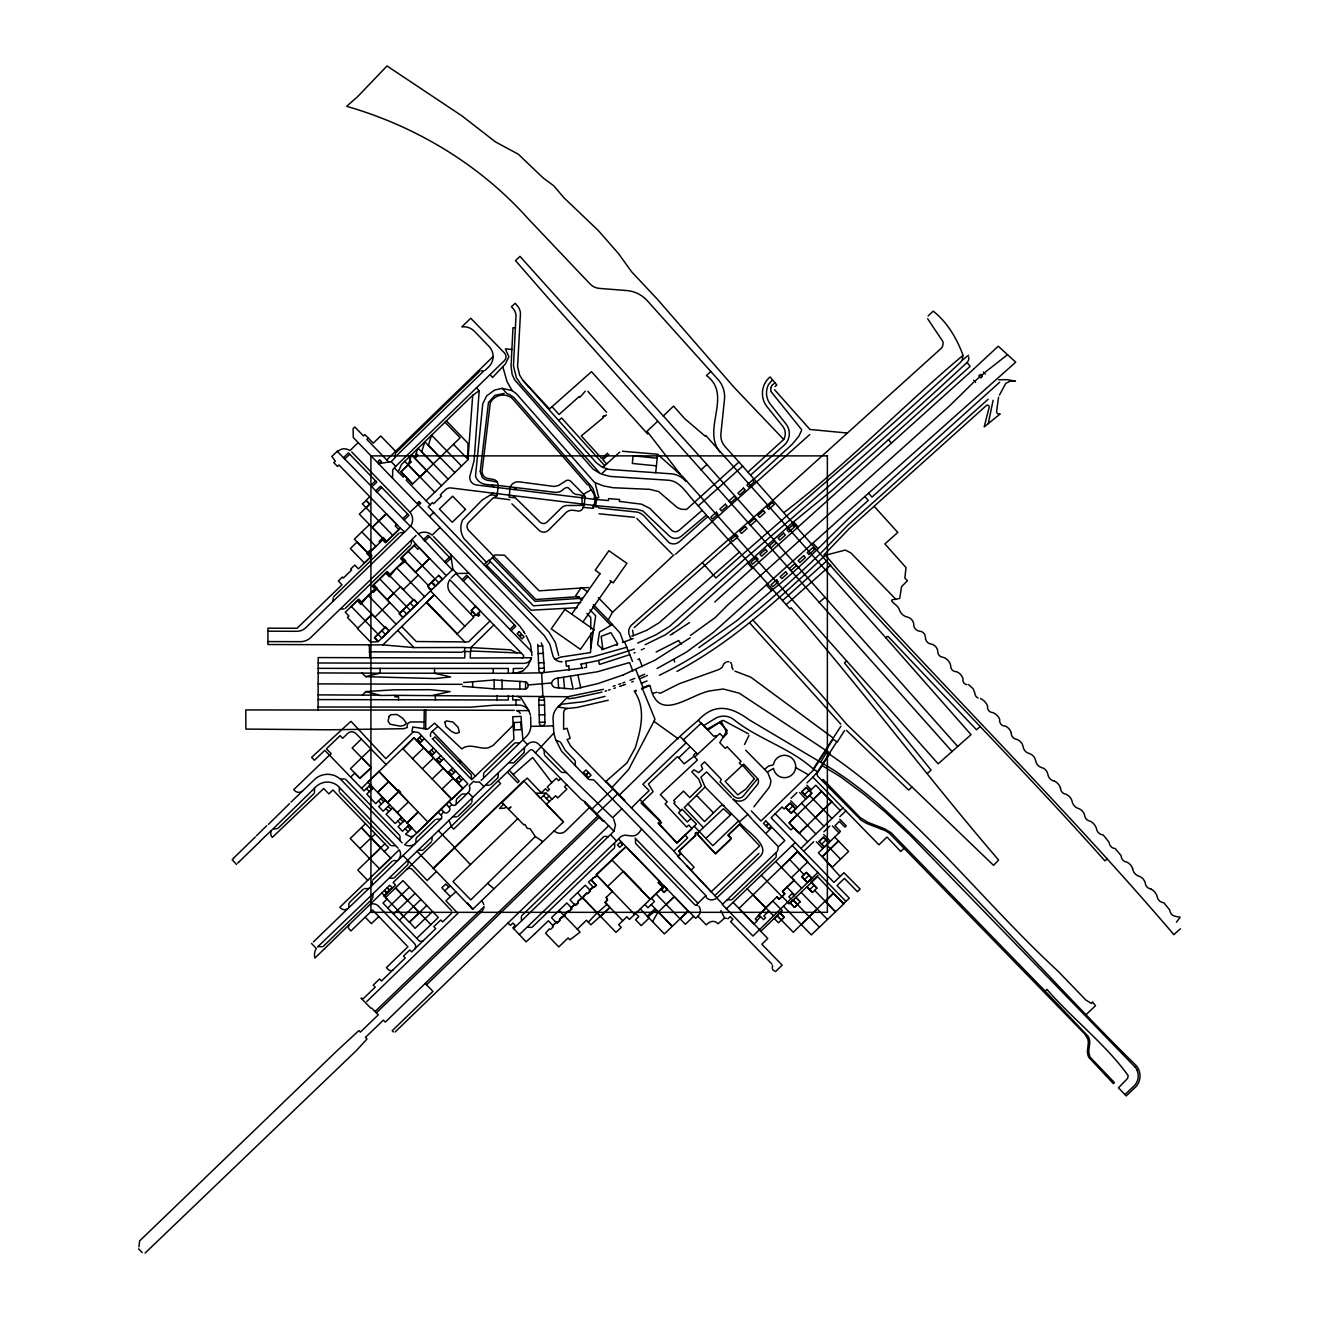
<?xml version="1.0" encoding="UTF-8"?>
<svg xmlns="http://www.w3.org/2000/svg" width="1319" height="1319" viewBox="0 0 1319 1319"><rect width="100%" height="100%" fill="white"/><g stroke="black" fill="none" stroke-linecap="round" stroke-linejoin="round"><path stroke-width="1.5" d="M407.62 478.912L406.268 480.215L426.053 500.775L467.932 459.77L467.932 443.233L446.383 420.843L401.504 464.453L398.289 471.922L403.185 477.016L404.537 475.73M470.768 651.553L464.634 651.504L464.667 647.481L413.968 647.596L382.955 644.876L267.905 644.529L267.955 628.174L297.072 628.256L342 584.779L338.34 581.003L342.429 577.03L343.385 578.019L351.579 570.055L350.623 569.083L354.119 565.686L354.745 565.076L358.405 568.852L370.408 557.212L366.748 553.436L370.87 549.446L371.826 550.419L382.658 539.916L385.362 542.736L400.349 528.161L404.735 532.019L410.753 525.885A11.591 11.591 0 0 0 410.044 512.234L351.678 451.939M318.093 710.001L318.192 657.571L464.717 657.967L464.947 651.504M590.615 652.542L590.764 633.104M590.78 629.212L590.797 617.572L586.84 613.45M398.536 699.993L398.552 696.811L394.975 696.844L394.975 695.327L567.912 696.729L603.426 689.326M462.705 686.358L494.097 688.864L525.556 689.095L525.605 682.055L523.363 681.643L494.114 679.961L463.628 682.533M457.066 633.994L473.851 617.276L449.993 592.379A10.882 10.882 0 0 1 449.795 579.651L493.834 624.926L470.916 647.563L470.768 650.976L521.269 653.07M530.518 715.162L528.688 710.413A11.92 11.92 0 0 0 518.779 705.071L515.976 705.071L516.026 699.96L520.115 699.96M456.259 803.617L456.292 800.006M508.376 695.575L508.326 699.977L318.11 699.581M541.581 696.679A2.819 2.819 0 0 1 544.45 699.499L544.928 723.01A2.77 2.77 0 0 1 542.208 725.681A2.77 2.77 0 0 1 539.405 723.092L538.795 699.284A2.836 2.836 0 0 1 541.581 696.679L541.581 696.201M483.562 777.501L483.611 773.626M372.172 884.736L372.222 881.29M561.993 661.709L562.108 661.693A8.788 8.788 0 0 1 552.397 653.845L549.792 644.101L544.45 635.791L392.584 478.236L392.699 469.894L395.684 466.365L504.336 360.697A5.408 5.408 0 0 0 504.468 352.948L470.735 318.242L461.831 326.898A14.608 14.608 0 0 1 474.329 331.201L489.349 346.732A14.509 14.509 0 0 1 488.92 366.682L485.112 370.359M318.159 672.937L362.049 673.086L365.775 676.663L379.971 673.185L508.26 673.3L508.326 668.469L318.176 668.354M513.19 725.269L492.993 745.499L488.014 747.889C478.945 749.489 470.075 742.646 461.749 748.879L434.578 723.158L427.686 729.176L424.009 728.649L424.273 710.1L245.796 709.935L245.878 729.077L328.035 729.803L403.861 728.715L407.208 727.478L407.208 725.153A4.122 4.122 0 0 1 411.479 721.971L424.108 721.971M425.691 728.896L425.955 710.1L424.273 710.1M531.969 655.592L530.551 644.744L526.149 635.643M512.794 695.641L512.712 699.977L516.026 699.96M688.188 910.802L695.674 918.354L697.916 916.194A7.337 7.337 0 0 0 698.856 906.169M776.149 856.74L776.231 852.915M415.914 842.478L415.996 838.802M395.172 457.066L395.255 454.066M399.921 840.005L400.003 836.295M470.438 651.553L470.273 658.016L531.59 657.736M577.656 892.584L582.487 898.618L580.871 898.519L578.085 901.19L578.25 902.707L575.776 905.065L574.952 904.191L570.896 908.148L571.721 909.005L569.247 911.38L567.764 911.149L564.219 915.65M431.94 840.615L432.038 837.499M471.922 802.067L472.021 798.852M497.032 699.977L497.148 695.542M715.986 737.156L716.019 735.557L713.76 736.299L701.296 723.125L683.324 739.91L697.669 754.171L719.894 733.479L723.504 737.387L727.099 733.265L721.262 721.394L707.858 730.05M411.33 543.576L411.413 540.477M544.12 750.412L544.368 754.386M408.033 863.813L408.132 860.598L427.142 880.515L436.325 871.529M348.777 907.241L348.892 903.63M380.053 673.168L380.136 668.321M362.395 695.097L379.724 695.195L365.808 691.552L362.395 695.097L318.126 694.882M772.34 968.476L772.472 965.409M605.487 781.755L626.937 762.926L635.23 747.972C640.77 729.226 646.442 709.028 634.258 691.074L636.055 690.381M658.033 454.692L682.764 476.72L938.188 763.816L971.048 734.65L886.253 638.281L886.797 636.599L888.149 636.5L976.505 729.786L980.363 726.373M515.432 327.821L512.976 327.706L511.063 366.27L512.151 374.464L514.74 379.971L593.022 469.086L600.293 473.653L521.137 384.604L516.438 377.861L513.454 365.973L515.877 318.291A11.723 11.723 0 0 0 513.289 308.745L511.426 306.667L515.234 303.255L517.279 305.777A12.267 12.267 0 0 1 520.461 313.493L517.592 366.435L519.604 375.058L522.802 380.235L596.32 462.705L602.156 467.157L609.114 469.432L669.805 473.719A21.961 21.961 0 0 1 685.896 481.369L686.457 480.841M370.969 1008.277L361.043 998.12A2.275 2.275 0 0 0 364.126 997.873L375.206 987.173L373.211 985.112L379.526 978.995L381.504 981.006L405.263 957.99L403.499 956.077L409.797 949.977L411.676 951.906L423.366 940.595A3.627 3.627 0 0 1 418.387 940.068L382.988 903.053L387.011 899.179L384.159 896.178L386.615 892.963L384.241 890.556L323.847 949.367M372.782 897.827L372.964 894.266M339.247 791.318L339.412 788.185M138.94 1246.834L139.616 1240.948L336.675 1051.095L358.883 1030.601L360.334 1032.101L378.322 1014.839L371.711 1008.178M498.12 776.957L498.351 773.132M476.39 387.885L479.209 390.655L474.098 460.71L469.778 476.654A7.502 7.502 0 0 0 476.077 484.93L596.567 499.571L608.389 500.528L608.554 498.615L619.534 499.489L619.369 501.401L641.595 504.188L649.871 508.409L671.486 530.123A5.507 5.507 0 0 0 679.005 530.419L702.186 510.305M467.932 459.77L472.713 395.304L479.209 390.655M332.932 601.184L333.196 597.903M365.808 691.552L393.524 689.837L430.142 689.689L450.142 691.568L432.945 695.393M524.171 752.11L524.533 747.889M603.822 820.995L585.372 802.084M494.015 888.792L487.568 883.4L470.784 899.904L452.978 881.57L517.773 818.67L523.874 824.853L524.88 824.457L527.303 828.348L530.123 828.744L535.3 836.543L542.224 841.176L541.581 842.956M655.724 472.73L657.554 454.396M495.136 389.913L502.209 388.347L507.172 393.804A16.586 16.586 0 0 1 507.799 393.952L508.54 394.183A15.614 15.614 0 0 1 509.53 394.529L514.047 397.678L588.802 483.578C589.511 491.509 598.76 493.405 593.187 507.584M598.842 497.857L595.38 484.155M777.781 850.31L778.095 847.573M480.231 471.246L488.492 402.427L494.872 395.354L504.221 393.425M596.501 499.571L595.776 505.655L637.704 509.497L642.98 511.063L669.294 535.926A8.804 8.804 0 0 0 681.148 536.388L706.407 515.037M497.263 493.652L498.434 485.491L554.458 492.267A10.173 10.173 0 0 0 563.625 489.036L565.175 488.145A2.819 2.819 0 0 1 569.478 489.069L571.242 490.586A7.436 7.436 0 0 0 578.843 494.576L585.092 496.422L584.185 505.375L568.39 505.507A8.87 8.87 0 0 0 561.812 507.551L546.89 522.176A5.062 5.062 0 0 1 540.328 522.439L513.206 495.647L450.801 487.931A6.892 6.892 0 0 0 445.014 490.239L440.315 494.856L441.453 496.076L433.621 503.743L432.467 502.572L428.197 506.76L549.067 632.246L555.299 642.287L558.662 655.527M998.582 397.2L996.587 411.281A2.572 2.572 0 0 0 1000.181 413.935L984.188 426.911L989.217 406.994A1.731 1.731 0 0 0 986.249 405.642L849.024 528.837L823.847 555.035L824.672 556.041L823.518 556.997C778.424 599.304 732.012 642.172 676.96 671.42M497.362 493.026L496.95 495.845L492.647 498.368L468.756 522.258A5.87 5.87 0 0 0 468.74 530.535L535.778 599.502L579.222 596.584M770.923 387.868L770.725 390.045A1.896 1.896 0 0 0 770.84 390.688L771.186 391.644M993.125 400.251L988.244 423.613M590.731 648.618L595.693 615.759L589.972 609.84M801.54 430.357L801.556 430.225A1.88 1.88 0 0 0 801.507 429.499L771.302 391.924M390.605 858.191L339.84 907.258L340.599 908.049A5.49 5.49 0 0 0 347.853 908.61L313.394 941.947M632.559 630.218L633.516 635.626L646.871 630.235L659.187 622.716L739.382 552.084M448.147 479.143L418.205 448.328L417.431 448.955L414.941 458.402L441.469 485.689M531.31 658.527L527.996 665.65L523.181 670.695M801.424 430.818L798.753 436.358L792.076 444.421L754.105 479.011M771.005 387.489L771.401 386.434M511.92 503.858L538.185 529.414A6.892 6.892 0 0 0 548.275 530.436L564.73 513.998A9.134 9.134 0 0 1 572.495 510.189L577.046 510.832A4.649 4.649 0 0 0 583.146 507.37L583.905 505.342M596.567 499.571L597.375 497.741L594.028 497.692M999.439 395.139L1005.754 383.4L1010.305 381.076L1015.498 381.207L1007.221 379.641L998.615 379.79M522.802 380.235L549.528 408.906L591.522 371.678L647.678 434.033M748.961 735.524L744.51 744.526M722.383 666.87L723.702 664.182M968.476 355.256L962.227 360.252L962.969 355.388C902.163 406.466 847.095 464.272 783.964 512.563M962.211 360.285L960.067 362.774C880.515 436.655 796.973 505.853 715.904 577.986L702.433 562.669M603.756 820.764L613.945 831.151L615.478 825.018L613.582 818.885M631.306 639.27L623.392 642.122L620.128 633.104L608.207 619.963L612.527 612.263L674.009 554.821M613.896 831.234L513.569 928.576M652.542 921.668L658.197 911.808L656.301 909.863L648.025 916.969L664.397 933.918L687.924 911.248L680.06 918.832L655.939 893.82L664.001 885.923L618.595 838.983L527.089 927.158M747.939 472.103L783.717 439.458A11.739 11.739 0 0 0 782.711 426.235L767.196 406.944A21.615 21.615 0 0 1 770.032 376.921L776.825 384.95L775.028 386.615M820.632 762.382L827.178 751.286L825.875 750.445M503.545 804.112L505.935 806.585L505.045 808.069L499.538 808.531L503.545 804.112L501.583 802.166L433.456 868.561M844.506 730.594L837.301 741.987L832.635 739.003L813.246 768.993C789.966 747.725 758.178 739.283 733.743 719.531A16.488 16.488 0 0 0 715.343 718.393L703.571 725.697L698.295 720.306C670.695 743.289 645.65 769.884 619.468 794.912M813.246 768.993L817.582 771.73L836.856 741.69M832.635 739.003L840.912 726.208M813.708 769.29L833.08 739.299M771.599 386.038L772.159 385.197M571.721 614.159L600.079 573.65M582.916 621.991L611.274 581.481M777.303 851.316L722.301 904.488L752.935 936.045L794.104 895.832L792.043 893.688L788.828 896.788L790.889 898.931M1176.466 922.113L1180.142 917.233L1175.872 916.408A6.694 6.694 0 0 1 1169.772 910.11L1163.886 902.757A7.353 7.353 0 0 1 1157.109 896.277A12.498 12.498 0 0 0 1150.877 888.973M753.891 806.832L768.037 788.91A12.926 12.926 0 0 0 770.725 779.859L767.74 772.621L745.697 750.231M388.33 803.485L387.638 802.348L398.602 791.746L408.395 801.886L397.2 812.718M703.571 725.697L706.984 729.193L719.399 722.284L727.231 730.495L719.762 742.663L725.252 748.401L727.082 746.735L741.08 761.343L739.316 763.058L741.921 765.778L743.669 764.097L757.634 778.655L743.207 796.165A6.529 6.529 0 0 1 733.875 796.297L720.075 781.87L721.312 779.364L704.56 761.92L701.131 765.218L702.631 768.928L698.79 772.621L693.926 769.818L691.783 771.879L698.872 779.282L701.395 786.108L689.771 797.583L683.539 791.087L673.63 800.6L675.097 802.133L673.844 803.337L680.736 810.558L682.17 809.207L696.416 824.095L676.894 842.759L658.049 823.072L660.275 820.896L639.847 799.512L649.096 790.642L642.864 784.261L686.16 742.745L680.555 736.925M730.347 815.06L731.451 813.708L705.071 786.998L684.314 807.492L703.34 827.607L723.521 808.712L730.347 815.06L705.846 838.422L712.804 845.71L738.64 820.88C741.723 828.579 772.242 844.787 759.876 856.707L716.728 897.942A7.502 7.502 0 0 1 706.819 898.157M574.952 904.207L570.896 908.131L571.721 908.989L564.961 913.869L565.126 915.37L559.602 919.03L559.767 920.514L557.294 922.871L556.47 922.063L552.941 925.443L548.358 920.777L535.036 933.621M973.702 369.089L714.733 602.008M680.043 473.95L647.019 431.247L657.719 421.223M759.183 929.714L760.816 931.346L782.183 910.621L772.736 900.91L755.342 918.799L756.958 921.157L754.039 923.959L733.067 902.344M535.415 752.869L553.815 733.1L553.04 718.558A15.399 15.399 0 0 1 557.822 707.05L567.912 696.729L568.126 698.806L574.375 698.064L602.025 692.129M650.053 685.451C657.802 723.768 687.809 695.608 709.671 690.909L723.323 688.996L739.316 693.233L830.113 753.182L817.417 772.918A3.33 3.33 0 0 0 817.681 776.083A3.067 3.067 0 0 0 818.044 776.528L860.944 820.006A37.262 37.262 0 0 0 868.743 824.26L882.164 829.453A23.561 23.561 0 0 1 889.649 833.542L1084.927 1034.162L1087.631 1038.795A11.442 11.442 0 0 1 1088.34 1042.801L1087.4 1051.012A15.02 15.02 0 0 0 1088.818 1057.376L1113.384 1083.641L1114.44 1082.602L1090.582 1057.624A13.487 13.487 0 0 1 1089.296 1054.425A13.668 13.668 0 0 1 1088.933 1049.578L1089.807 1042.801A12.992 12.992 0 0 0 1088.027 1036.206L1045.242 991.179L1046.923 989.365C1072.561 1019.076 1105.503 1043.972 1128.207 1075.694L1127.63 1078.365L1118.446 1087.812L1126.261 1095.924L1136.187 1086.411A16.141 16.141 0 0 0 1136.516 1065.917C1049.116 979.984 969.416 886.005 878.388 803.848C859.658 787.872 839.89 772.918 818.439 760.964L749.11 719.778C731.204 706.572 714.667 702.565 698.295 720.306M667.233 889.253L663.985 892.369L661.792 890.111L664.529 886.434L662.732 887.159L658.28 882.559L659.566 881.273L626.03 846.847L611.802 859.856L641.364 889.814L623.178 871.48L607.647 886.45L596.485 874.926L612.016 860.087M434.775 492.234L408.247 464.882L411.528 454.857L426.614 470.438L412.583 484.007L400.828 471.889L408.115 464.783L404.719 461.337M382.955 644.876L434.248 594.754L426.697 602.14L457.281 633.747M625.404 847.062L596.172 874.563L612.428 891.413L606.229 897.382L607.498 900.02L605.025 902.361L609.972 907.456L590.863 924.817L588.356 922.179L597.128 912.781M372.304 591.456L373.261 592.462L377.349 588.472L373.689 584.696L387.176 571.539L389.896 574.342L403.317 561.35L400.597 558.547L415.617 543.989L411.99 539.438L416.046 535.481M631.422 808.052L639.847 799.512M480.446 611.076L476.126 615.429L471.279 610.499L475.582 606.179L480.446 611.076L476.126 615.412L471.262 610.499L475.598 606.196M612.065 787.394L628.569 769.587L654.999 719.284L642.419 688.666L641.479 689.062M794.038 895.749L817.813 872.486L845.957 901.421L843.616 903.762L817.599 876.607L789.075 903.894L787.459 902.344M368.413 595.66L369.188 594.457M431.412 589.906L427.686 586.081L435.039 578.942L408.099 551.26M407.175 823.023L418.205 812.026L406.977 822.858L416.771 833.014L451.329 798.786L402.707 748.549L361.538 788.3M705.071 786.998L700.933 777.155L706.638 771.912L731.534 797.649M817.384 908.89L801.26 924.537L811.35 934.907L843.748 903.911L833.493 893.425L825.381 901.388M904.026 848.216L900.745 851.497L887.011 837.004L878.965 844.836L812.867 777.155L806.948 782.892M403.152 749.011L413.985 737.667L462.87 788.366L404.603 844.721A9.711 9.711 0 0 0 415.436 843.484L398.239 860.103A8.606 8.606 0 0 0 399.311 849.749L379.575 868.908L350.244 838.488L365.528 823.732M724.725 918.073L717.998 923.795A6.611 6.611 0 0 0 708.798 922.756L706.209 924.833L697.916 916.194M470.718 613.632L472.565 611.802M475.351 614.621L473.191 616.748M266.669 825.743L256.513 835.735M395.618 451.296L380.713 435.946L373.261 443.168L364.934 434.627L363.533 435.979L354.811 426.993L353.113 428.659L353.294 437.545L378.569 463.694L391.149 461.65L394.711 458.138M268.351 824.441L289.471 803.683M272.967 829.008L314.746 787.987M513.965 762.629L523.973 752.786M545.951 793.23L540.675 798.358L535.679 793.197L546.082 793.098L552.1 799.215L555.629 795.769L557.739 797.929L566.873 789.141L564.532 786.784L566.692 784.673L581.3 799.479L585.207 801.968M973.455 382.444L949.96 405.494L727.577 605.141L715.277 617.523L690.513 635.379M487.568 883.4L535.3 836.543M589.461 807.541L565.29 831.349A8.128 8.128 0 0 1 554.161 830.838M395.139 1031.953L608.702 825.76M399.014 533.222L333.756 596.6M378.091 634.274L385.478 627.053L389.204 630.894L381.818 638.05L378.091 634.274L374.777 637.473L378.289 641.496L452.895 569.297L450.702 554.31L433.522 536.536M384.159 896.178L395.535 885.016L393.144 882.526L529.727 750.33A2.506 2.506 0 0 1 533.288 750.709L566.692 784.673M417.068 851.283L472.73 909.269L563.427 821.902L546.462 804.343L549.314 801.556L546.462 798.589L548.968 796.115M726.423 908.725L795.275 842.61M845.957 901.421L849.288 898.19L837.037 885.56L844.457 878.388L857.432 891.693L860.153 889.055L843.962 872.733L833.971 882.411L800.913 848.397L842.923 807.953M472.713 395.304L446.383 420.843M444.998 422.195L460.166 437.793L419.904 476.934L408.115 464.766L401.075 471.641L412.583 484.007M380.02 542.472L379.064 541.482L383.186 537.492L386.846 541.268L398.849 529.611L395.189 525.836L396.689 524.385L386.269 513.701L372.172 527.386L386.236 541.862L369.435 524.55L354.366 539.174L371.15 556.47L364.407 563.015L350.359 548.572L357.103 541.977L371.15 556.47L371.909 555.728L369.205 552.991L375.354 546.791M378.108 634.241L351.283 606.427L358.768 599.156L361.488 601.959L374.926 588.901L372.205 586.147L373.112 585.24L399.954 613.022L413.886 599.486L417.612 603.311L402.987 617.539L399.261 613.698L406.582 606.575L413.886 599.502L417.612 603.344M323.617 949.581L314.961 958.023A11.179 11.179 0 0 1 316.329 948.493L311.465 943.431M416.738 938.353L438.287 917.48L402.954 880.63L385.61 897.497L403.482 916.276M597.804 816.016L385.313 1022.126L383.4 1020.131L365.429 1037.394L366.995 1039.026L356.311 1050.633L145.123 1253.05M599.09 817.335L426.548 984.782M594.127 780.221L641.562 828.991C633.334 843.418 626.03 829.288 618.595 838.983M766.603 832.668L772.027 827.359L784.838 840.566L778.375 846.782L752.918 820.204M809.025 790.312L804.574 794.615L801.787 791.746L806.255 787.443L811.795 793.181L807.327 797.467L801.787 791.746L806.239 787.443L811.795 793.164L791.4 812.999L785.613 807.492L790.081 803.172L795.637 808.877L791.169 813.213L785.613 807.492M793.51 810.954L797.319 814.878L789.174 822.858L807.673 841.852M831.844 818.357L813.328 799.314L821.556 791.285L815.834 785.217L809.784 791.087M803.766 851.382L813.691 841.703M386.269 513.701L338.983 464.964L337.483 466.415L333.822 462.623L335.323 461.172L331.827 456.44L337.417 451.164L341.819 449.07A10.585 10.585 0 0 1 349.98 450.57L358.174 442.59M388.726 462.046L386.714 459.952L493.125 356.559M395.716 452.994L479.671 371.298M384.967 627.564L372.024 614.357L357.4 628.553L370.59 642.089L378.141 641.644L374.415 637.819L385.478 627.086L389.204 630.911M365.314 620.87L372.024 614.341L374.893 617.193L389.781 602.536L387.143 599.7L400.448 586.79L413.375 599.98M393.721 593.319L387.143 599.667L373.178 585.174L385.709 573.04L389.369 576.815L396.623 567.846L405.757 560.888L402.097 557.113L415.617 543.989L429.549 558.547L415.485 572.166L401.454 557.739L418.288 575.084L403.334 589.642L386.418 572.347M462.046 579.766L466.679 575.265L515.811 626.278L511.145 630.746L455.978 573.468L451.065 578.134M463.315 581.085L467.948 576.584M234.188 857.564L255.375 836.922M239.234 861.703L259.612 841.852M361.34 739.085L352.14 748.005L371.364 767.658L359.741 778.226L350.475 768.664L370.837 748.862M417.909 732.375L413.391 731.781L385.808 758.639L350.953 721.295L311.63 757.337L314.433 760.255L324.804 750.346L364.044 790.905L370.342 784.838L373.261 787.855L366.764 794.104L375.684 803.617L382.312 797.237L367.836 782.233L378.965 771.467L428.016 822.166M543.642 749.357L538.185 743.718A7.518 7.518 0 0 0 527.485 744.608L508.59 762.827M502.011 802.579L524.006 781.145M423.679 940.315L435.682 928.642L433.836 926.647L440.777 920.002L442.623 921.915L451.543 913.342M791.004 798.341L796.956 792.554M788.383 810.361L792.851 806.008M821.556 791.285L789.125 822.875L793.939 828.184L799.232 833.212L831.679 801.705L821.556 791.285L840.269 810.542M793.329 827.574L790.922 829.915L775.176 813.741M799.248 833.212L807.426 825.265L797.319 814.895M817.813 872.486L797.401 851.777L738.986 908.428L759.381 929.516M823.814 831.86L829.832 826.007M840.137 876.443L822.248 856.789L838.488 841.011L822.248 856.789L818.407 852.849L840.467 831.432L834.96 825.76L839.395 821.391L844.935 827.095L846.237 825.826L839.807 819.264M790.196 902.872L794.483 907.34L797.401 904.488L793.115 900.069L790.196 902.872L794.483 907.324L800.188 901.784L795.868 897.382L793.428 900.415L819.363 927.175M834.663 837.07L848.579 851.431L832.338 867.193L822.413 856.641M833.262 893.194L793.263 932.269L777.237 915.765L774.418 918.634L778.49 922.805L784.178 917.299L779.875 912.847L777.072 915.584L781.376 920.002L784.178 917.315L779.875 912.863M1125.041 1094.572L1134.818 1085.191A14.46 14.46 0 0 0 1136.846 1082.025A14.311 14.311 0 0 0 1137.967 1078.464L1138.198 1075.974A14.311 14.311 0 0 0 1136.978 1070.171M395.172 457.001L483.859 370.87L480.99 370.804M369.732 496.669L365.99 500.297L369.716 504.138L366.039 507.733L392.848 535.448M404.109 532.513L305.629 627.86A12.844 12.844 0 0 1 297.039 631.29L267.938 631.191M339.626 609.592L310.789 637.522A14.69 14.69 0 0 1 300.551 641.661L267.905 641.578M340.137 609.197L411.594 539.9M345.397 608.29L410.77 544.879M440.101 527.435L432.17 535.118A11.904 11.904 0 0 0 418.37 533.75L452.219 569.923M415.501 572.199L429.631 558.481L419.294 547.781L417.793 549.248L414.117 545.456M489.349 560.608L495.004 554.936L504.452 555.2L539.108 590.83L588.472 587.516M329.585 755.276L331.201 753.71L326.42 748.796L340.121 735.672L342.676 738.327L347.655 733.446A5.87 5.87 0 0 1 355.965 733.562L386.121 764.575M490.025 620.985L468.426 641.941L416.194 641.529L401.685 626.509M350.706 777.089L354.795 773.115L359.972 778.457L371.364 767.658L361.686 757.782M390.688 858.125L361.406 827.705L380.63 847.936L357.762 870.045L367.721 880.367M432.945 835.949L472.4 797.781M366.781 1001.517L457.858 913.358L445.954 900.811L450.34 896.64L441.881 887.769L445.789 883.994L448.74 887.044M621.876 808.745L612.626 817.731L572.182 778.391M592.973 886.896L594.308 887.242L596.369 885.296L591.934 880.713L592.462 878.47L597.144 875.618L592.462 878.487L592.198 880.531L591.06 879.674L588.488 882.114L592.973 886.896L589.379 890.309L590.203 891.166L587.746 893.54L586.246 893.326L582.751 897.893L616.006 932.368L621.2 927.372L618.644 924.718L626.871 916.787L629.427 919.425L660.819 889.072L663.985 892.369L667.233 889.237L664.825 886.846M655.939 893.82L651.355 898.255L654.471 901.487L647.992 907.752L644.876 904.521M814.037 769.538L760.964 821.045L751.286 810.938M822.034 780.452L823.089 779.43L860.12 817.549L867.918 822.331L884.554 828.794L890.968 832.635L1045.242 991.179M839.774 816.725L845.842 810.905M812.455 892.468L806.948 886.78L812.455 892.452L816.89 888.165L810.822 881.883L818.011 875.255M368.298 438.089L366.88 439.458L386.714 459.952M375.701 490.849L380.499 486.2L408.939 515.35L404.142 519.983L337.235 451.296M376.987 492.152L381.768 487.519M372.172 527.369L386.269 513.685L400.349 528.177M402.872 518.664L407.653 514.031M484.04 564.763L488.854 560.113L533.42 605.8L580.789 602.585M329.47 755.144L293.758 789.636L294.714 790.642A5.688 5.688 0 0 0 302.463 791.07L315.637 778.49A19.257 19.257 0 0 1 339.972 778.804M416.524 740.322L421.437 735.557M462.969 788.449L419.491 743.388L424.405 738.64M428.494 752.72L433.39 747.988M435.831 760.338L440.727 755.622L418.832 732.836M438.815 763.421L443.695 758.705L440.727 755.622M447.817 772.753L452.697 768.054M450.785 775.836L455.649 771.137M369.6 858.603L384.917 843.814M453.175 778.276L441.964 789.108L451.79 799.248L467.8 783.766L443.695 758.705M455.203 780.403L460.051 775.704M413.655 835.735L410.819 836.873L405.543 834.235L411.973 828.019L409.005 824.952L402.443 831.267L398.091 826.601L404.57 820.352M432.236 738.624L471.674 779.644L513.915 739.283L512.728 716.728L520.989 716.365L522.868 739.877L527.485 744.608M349.304 902.674L363.352 889.105M372.782 880.004L392.304 861.142M416.408 837.845L435.254 819.66M456.72 799.034L461.551 794.368M484.04 772.654L514.459 743.273M369.106 888.281L398.074 860.268M481.089 780.469L526.1 736.76A15.597 15.597 0 0 0 530.832 726.373L553.386 725.879M373.376 893.342L432.352 836.51M472.581 797.583L508.194 763.206M323.254 946.366L372.222 899.047M394.117 877.91L407.818 864.654M422.987 850.013L431.379 841.885M457.957 816.296L471.378 803.337M490.717 784.64L497.84 777.781M393.111 969.811A3.66 3.66 0 0 1 388.445 969.729L386.418 967.618L407.917 946.778L372.552 910.011L350.936 930.917L349.634 929.582A3.314 3.314 0 0 1 349.04 925.048M378.8 916.507L371.397 923.646L365.149 917.167M433.143 868.232L523.692 780.799L562.817 821.242L562.735 822.561M696.185 752.671L693.464 755.309L694.14 756.166L684.099 763.849L678.79 757.716L690.216 746.719M534.756 933.885L526.1 941.881L519.373 934.594L526.693 927.537M577.244 929.17L586.493 920.233L588.356 922.179M659.582 881.273L658.28 882.543L662.732 887.176M812.867 777.155L817.582 771.73M705.846 895.65L695.805 905.345L697.504 905.461M824.408 847.029L828.843 842.726L826.09 839.857L823.666 837.4L819.148 841.637L824.408 847.029L818.868 841.324L823.336 837.07L828.843 842.726M809.701 889.649L814.136 885.346L816.89 888.149M775.506 971.592L782.183 965.145L761.838 944.239L767.757 938.501L760.816 931.346M366.039 507.7L362.313 503.825L366.303 500.626L369.716 504.122L359.362 514.179L369.435 524.55M438.732 575.381L431.379 582.487L435.089 586.328L442.442 579.222L438.732 575.381L442.442 579.222M291.037 802.084L302.463 791.07M232.705 859.147L233.875 858.009M315.01 787.657L316.296 786.421A16.323 16.323 0 0 1 338.884 786.784M237.618 863.17L238.887 861.95M277.93 828.365L314.087 793.494M402.691 748.565L413.985 737.684L419.491 743.388M377.63 792.373L388.792 781.606L377.893 792.142L401.652 817.318L395.189 823.534L386.104 814.219L392.617 807.937L406.977 822.858M398.602 791.746L387.423 802.513L385.23 800.287L378.718 806.568L383.169 811.185L389.699 804.903M431.461 755.803L436.358 751.072M422.344 768.829L433.572 758.013M432.154 778.968L443.382 768.136M359.955 848.579L375.272 833.822M928.114 315.999L933.176 311.119C946.861 321.82 956.621 337.977 962.837 354.778M384.357 851.546L388.528 847.54L332.949 789.966L328.876 793.89L323.699 788.531L272.308 837.384A5.688 5.688 0 0 1 271.895 829.964L259.942 841.407M458.171 783.486L463.018 778.804M441.024 818.885A2.654 2.654 0 0 0 441.074 815.158L443.58 811.779L441.288 809.404M443.58 811.779L443.992 812.207A2.753 2.753 0 0 0 447.883 812.273L449.103 811.103A2.753 2.753 0 0 0 449.169 807.212L451.873 804.59A2.753 2.753 0 0 0 455.698 804.738M455.945 804.475L467.948 792.9M387.753 908.033L409.236 887.341M393.573 914.116L407.686 900.531L395.535 887.918L430.917 924.668M407.686 900.531L415.073 893.408M399.393 920.2L420.926 899.459M426.729 905.494L409.286 922.294L397.646 910.209M444.816 890.82L450.059 885.774M432.533 911.511L415.089 928.312L409.484 922.129L419.343 912.616L413.523 906.598M455.83 891.743L450.34 896.64M521.73 915.683L603.822 836.609M532.216 927.158L614.308 848.018M590.203 891.166L587.746 893.54L586.263 893.309L582.503 897.629M600.656 916.458L609.972 907.488M739.464 824.622L728.22 835.29L731.254 838.439L715.343 853.558L698.262 835.207L698.114 832.833L696.481 832.338L695.179 833.509L695.641 835.29L678.84 851.2L680.983 853.558L678.114 856.196L673.894 851.134L687.677 837.845L684.99 835.026M647.299 916.227L655.131 908.659M666.144 904.405L674.273 896.557M781.326 867.242L797.764 851.398L807.822 861.851L791.351 877.679L775.704 861.455M727.874 918.832L730.215 916.59L732.935 919.376L730.611 921.651L771.912 964.057M798.176 851.81L792.34 845.495M821.638 844.16L826.09 839.857M768.911 911.05L765.927 908.033L758.854 914.842L763.536 919.64L765.548 917.694L763.849 915.914L768.911 911.05L773.626 915.864M343.418 457.709L348.397 452.912L376.822 482.111L371.843 486.892M344.688 459.012L349.683 454.231M370.557 485.59L375.552 480.792M663.193 416.095L673.547 406.12L684.693 418.651L705.121 436.094L705.83 435.517L886.253 638.281M433.242 738.459L434.907 736.876L470.949 774.352M412.517 758.689L423.778 747.873M458.385 761.294L459.787 759.942M459.886 762.86L461.304 761.508M348.447 908.099L368.974 888.379M317.648 946.877L373.261 893.474M549.314 801.556L551.853 799.116M472.037 908.544L467.47 903.103L472.73 909.286M375.107 1011.492L483.991 906.73A7.782 7.782 0 0 1 480.94 912.22L376.377 1012.827M564.021 916.425L562.389 916.342L559.602 919.03L559.767 920.514L557.294 922.904L556.47 922.047L552.414 925.971L553.238 926.828L550.748 929.236L549.265 929.005L545.588 933.242L558.811 946.927L568.11 937.941L569.94 939.82L580.113 932.088L559.141 910.407M758.92 853.426L714.849 895.601L677.917 856.311L680.967 853.558L678.79 851.25L695.641 835.306L695.674 832.767L698.114 832.833L698.262 835.207L715.541 853.904L729.737 840.384L731.254 838.439L727.989 835.026L739.25 824.391L759.678 845.941L711.139 891.858M775.72 857.63L732.029 899.525M801.622 888.149L791.449 877.58L794.12 880.301L782.546 891.479L784.789 893.804L779.166 899.212L776.907 896.92L765.663 907.752L747.164 888.825M794.104 880.334L782.53 891.463L784.789 893.82L779.166 899.212L776.924 896.887M811.779 878.124L806.305 872.453L801.853 876.706L807.327 882.427L811.795 878.141L806.305 872.436L801.853 876.706L807.327 882.427M410.044 512.234L418.057 504.567M429.532 516.471L433.671 512.497M509.876 629.427L514.542 624.959M415.749 843.105L440.925 818.984M613.236 788.597L591.407 809.52M618.067 793.494L596.221 814.4M756.71 920.629L760.173 917.315L758.359 915.419M455.978 573.468L469.003 573.336L519.933 626.294L523.758 631.702M486.744 565.307L531.145 610.202L577.112 607.713M973.917 368.809L998.252 346.205L1015.729 362.181L864.802 496.554L868.298 500.429C835.603 529.282 807.096 562.405 772.753 589.593L737.074 620.524L698.823 647.645M575.793 905.048L578.25 902.707L578.085 901.19L582.503 897.728L600.656 916.458M693.662 916.326L685.336 924.289L680.06 918.832M485.606 566.379L490.487 561.746M560.723 778.573L558.547 780.634L556.321 778.259L547.171 787.08L549.446 789.438L547.731 791.12L545.456 788.778L541.301 792.801L527.204 778.078L523.956 781.062M591.918 880.68L596.369 885.263L589.379 890.325M680.736 810.558L678.494 812.685L687.298 821.951L691.008 818.439M697.669 754.171L694.717 756.974L697.438 760.008L660.357 794.615L667.15 801.82L665.073 803.947L686.605 827.029L688.765 825.084L692.096 828.629L676.96 843.138L659.203 823.946L661.594 822.677L641.1 803.139L653.136 791.631L648.453 784.014L677.339 756.694L678.79 757.716M1086.394 1014.327L1095.512 1005.737L1092.412 1001.912L1091.538 1003.528L1085.718 999.901L1058.349 971.509C981.204 900.316 917.035 813.658 829.437 754.237M804.574 879.559L809.058 875.321M606.789 468.954L601.299 474.098L610.103 476.423L668.717 480.248C680.604 481.221 687.248 494.559 694.47 501.632L789.85 608.801L791.054 607.746C862.428 689.804 927.669 777.452 998.615 860.037L993.57 865.346L846.88 724.51L820.863 694.239L752.819 619.946M710.925 371.364L706.456 375.552C733.084 395.024 701.263 429.4 720.108 452.252M694.19 826.222L699.218 831.465L703.34 827.607M423.251 539.817L428.147 535.234L450.636 558.613L445.74 563.197M424.52 541.136L429.417 536.553M444.47 561.878L449.367 557.294M700.884 470.042L706.869 464.436L519.983 256.364L515.482 260.585L548.918 298.918L952.038 751.533M968.773 357.02L968.822 358.686A5.87 5.87 0 0 1 967.074 362.428C894.81 429.829 819.709 493.982 745.087 558.695L669.706 626.245L656.071 634.769L637.687 643.062M602.701 467.421L619.765 452.087M585.24 391.215L579.997 397.217L579.305 396.409L559.075 414.512L552.067 406.78M809.784 434.561L675.658 554.178M967.074 362.428L970.108 366.352L831.564 490.75L792.785 522.472L678.114 625.371L665.468 634.736L645.123 644.727M607.68 453.126L601.744 458.501L581.283 435.913L603.426 417.562L602.717 416.738L603.954 415.65L604.63 416.441L606.443 414.842M974.642 381.438L979.737 376.855L980.742 377.943L982.309 376.476L980.429 374.431L978.863 375.915L979.737 376.855M864.802 496.554L713.249 632.51L686.243 652.245L657.109 668.502M782.53 600.574L826.881 560.789M608.817 454.396L602.882 459.721L606.625 463.892M698.246 505.886L742.646 466.135M999.703 382.213L871.991 497.098L868.496 493.191M558.646 420.613L561.63 417.975L604.696 465.656M1107.02 859.098L1104.943 860.895C1016.751 761.788 922.096 668.667 833.971 569.528L738.986 462.029L686.589 509.414L681.28 509.266L677.224 507.502L658.643 491.542L649.739 489.349L613.187 487.733L603.657 485.986L594.523 482.424L516.207 393.557L512.151 390.622L506.941 381.356L502.803 366.666M750.593 475.071L784.113 445.261A15.581 15.581 0 0 0 785.976 423.943L770.444 404.323A18.301 18.301 0 0 1 768.581 384.472L771.912 380.515M786.157 604.646L830.706 565.093M739.514 821.803L747.857 814.367L752.094 819.181M912.006 787.08L908.643 790.065L846.468 730.347M707.775 516.586L679.45 541.713A9.019 9.019 0 0 1 669.162 542.801L645.057 517.097A13.718 13.718 0 0 0 636.962 512.069L599.42 508.095L595.842 505.655M927.323 773.478L931.082 770.131L844.44 662.88L846.633 660.984M1180.423 928.774L1173.861 934.61C1066.461 808.745 948.377 692.706 837.862 569.759L825.628 555.233L824.672 556.041M634.159 627.63L730.874 542.538M513.173 774.583L532.645 757.485L551.804 782.612M430.67 736.48A4.551 4.551 0 0 1 432.005 731.534L437.529 726.703M981.468 375.552L984.304 373.096M985.26 373.986L983.364 372.024M767.262 772.093L773.462 768.383A11.195 11.195 0 0 0 790.691 775.819A11.195 11.195 0 0 0 790.493 757.04A11.195 11.195 0 0 0 773.412 764.839L768.598 766.059L764.476 769.373M825.628 555.233L845.298 550.056L850.92 552.958L895.865 599.321L899.723 598.381L901.52 586.741L907.439 580.673L904.834 578.118L906.021 567.615L884.901 543.923L897.794 532.431L874.134 506.282M818.802 602.602L825.117 597.408L957.726 746.488M724.197 663.556L725.895 662.187M988.162 399.212L847.837 525.193L820.434 553.551C771.796 599.848 720.471 645.799 659.401 675.246M775.077 382.873L772.687 384.686M606.987 904.422L597.21 912.896M580.937 504.88L582.058 504.006L595.776 505.655L593.187 505.342M985.326 372.073L1007.535 354.679M689.507 622.584L673.317 633.235M719.498 669.244L721.823 667.546M623.227 674.916L654.982 660.176L690.15 637.819M513.965 489.58L516.487 487.816M496.966 495.713L490.899 494.707L482.177 500L462.458 520.181A19.703 19.703 0 0 0 463.892 538.465L486.513 562.389M514.476 497.758L509.15 497.148L510.123 487.107A8.606 8.606 0 0 1 519.109 481.831L554.26 486.464L558.613 485.458L565.439 481.122A3.99 3.99 0 0 1 570.797 481.336L583.526 494.279L591.407 489.695M612.56 624.415L599.502 632.032L597.589 644.562L602.865 649.393L617.754 644.018L610.895 632.642L601.184 636.335L602.865 649.393L601.843 649.706M671.124 634.521L670.266 635.016M493.306 493.158L490.899 494.707M674.701 661.973L673.976 659.665M719.399 722.284L723.125 720.322L748.434 733.826M561.663 704.379L557.855 707.017L567.566 708.468L577.112 707.446L608.257 700.224M522.753 670.992L516.075 673.069L508.26 673.3M632.823 670.975L629.542 662.567L597.474 671.734L557.97 678.114A6.694 6.694 0 0 0 551.54 682.962L528.227 684.973M660.885 692.97L679.087 683.803L718.822 669.557M464.634 650.91L461.749 652.262L369.32 651.817M644.282 648.503L643.392 648.915M642.271 649.426L641.331 649.855M494.279 390.276L486.678 395.865L482.77 403.795L475.483 476.241A12.415 12.415 0 0 0 486.365 484.502L492.416 485.244M656.153 651.998L678.675 640.523L681.148 644.315M647.365 675.493L646.458 675.889M644.76 674.19L638.347 676.927M645.238 676.416L639.583 678.84L643.062 687.628M648.8 685.188L643.128 687.595M649.08 685.864L642.419 688.666M647.068 680.934L641.397 683.308M555.151 659.401L560.624 657.076L590.236 652.641M635.033 652.575L634.06 652.971M623.063 674.982L597.804 683.638L575.018 688.93M642.98 687.661L641.792 688.139M634.785 678.378L632.807 679.17M633.235 681.412L631.735 681.989M632.015 679.483L630.037 680.241M632.559 661.511L629.79 654.686L599.551 664.413L598.496 660.489L580.789 664.199M633.136 638.577L631.883 639.056M639.402 659.005L642.32 666.639M639.171 659.104L637.885 659.582M634.373 649.03L598.496 660.489M636.121 691.14L635.23 691.469M624.843 682.203L622.848 682.929M625.338 684.413L624.2 684.841M623.442 685.105L621.925 685.649M626.772 647.25L593.204 656.664L565.422 661.363M620.837 683.654L618.825 684.363M621.167 685.929L619.65 686.457M623.227 642.188L622.436 642.468M615.198 685.6L613.187 686.259M615.462 687.891L613.929 688.403M653.119 693.266L656.846 692.211M617.308 644.942L616.468 645.205M605.042 696.366L583.954 701.642L562.801 704.082M610.103 689.656L608.57 690.134M633.516 635.626L631.752 636.154M606.641 690.727L605.108 691.205M399.558 792.768L400.679 792.439L398.322 789.735L397.728 790.889L378.965 771.467M470.916 647.563L510.898 649.855L516.834 652.905M895.865 599.321C884.967 599.502 898.651 604.58 899.377 609.955A11.096 11.096 0 0 0 907.62 617.144L909.022 617.605A8.524 8.524 0 0 1 913.77 624.052L913.754 624.266A6.513 6.513 0 0 0 919.64 631.191A6.199 6.199 0 0 1 924.949 635.033L925.41 637.093A6.529 6.529 0 0 0 931.362 644.068A8.343 8.343 0 0 1 937.743 650.992L937.76 651.586A5.82 5.82 0 0 0 941.074 656.846L943.514 657.406A11.195 11.195 0 0 1 950.587 665.155L951.081 668.337A5.82 5.82 0 0 0 956.687 671.701A11.673 11.673 0 0 1 963.051 678.625A4.699 4.699 0 0 0 966.217 684.495L966.992 684.66M586.543 667.348L586.147 663.226M585.389 667.579L584.399 667.76M582.685 668.09L541.928 672.805A2.77 2.77 0 0 0 544.384 670.068L542.686 645.997L537.855 646.145L537.723 644.348M511.887 349.387L505.375 348.925L508.887 356.691L505.375 363.962L492.581 377.448L490.041 374.612M569 665.914L566.428 666.177L565.769 661.314M582.454 598.199L535.052 601.382L492.432 557.607M513.948 673.3L541.4 672.822A2.77 2.77 0 0 1 538.844 670.2L537.855 646.145M340.945 779.133L344.523 778.902M273.363 828.926L277.056 828.744M502.209 388.347L512.085 390.589M340.747 609.015L344.094 608.883M538.795 668.403L544.203 668.189M538.515 662.88L544.087 662.666M726.967 661.775L729.044 661.693M538.168 653.564L543.626 653.383M539.191 714.914L544.813 714.766M539.356 722.284L544.928 722.136M486.035 785.25L489.497 785.168M538.91 705.187L544.599 705.038M318.225 946.613L322.248 946.745M522.753 668.37L513.289 668.519L513.355 673.333M400.284 532.678L403.515 532.645M379.724 695.476L394.81 695.327M391.529 845.71L395.073 845.677M419.343 850.293L422.162 850.277M725.582 918.288L726.555 918.288M462.079 684.33L318.143 683.885M318.093 707L471.163 707.149L493.388 705.253L515.976 705.071M453.423 816.807L456.687 816.807M528.804 710.611L516.57 710.595A6.348 6.348 0 0 1 520.214 713.447M425.955 710.1L514.295 710.347M515.366 742.894L519.158 742.91M318.192 662.995L524.237 663.358A8.095 8.095 0 0 0 530.93 659.269M362.049 673.086L379.757 673.234M464.667 647.645L470.801 647.711M389.649 878.157L393.046 878.207M393.606 860.631L396.871 860.68M364.654 888.594L368.116 888.66M462.54 793.989L466.267 794.071M509.15 762.745L513.388 762.86M562.141 772.439L565.884 772.538M727.33 899.756L731.039 899.871M538.779 700.026L544.401 700.224M436.589 819.132L439.985 819.264M589.445 779.644L593.204 779.809M593.055 506.644L596.419 506.809M527.699 927.208L531.491 927.422M365.775 676.663L435.122 678.56L450.62 676.96L434.578 673.284L434.495 668.42M551.54 682.962A5.062 5.062 0 0 0 555.052 687.578L573.171 689.079L570.418 676.367M604.696 836.328L608.372 836.609M501.978 679.944L502.127 688.93M622.486 451.263L657.027 454.198M659.945 693.134L658.247 692.673M583.146 507.37L593.435 508.293M847.045 432.995L809.948 429.466L774.566 389.732M657.159 458.204L633.087 455.813L632.329 463.464L656.4 465.854M634.554 517.345L599.057 513.783M513.206 495.647L582.058 504.006L582.141 495.862M494.526 497.774L509.826 499.72M413.391 731.781L412.023 731.6L412.765 727.016L424.009 728.649M525.605 682.055L526.561 682.236A3.842 3.842 0 0 1 525.556 689.095M494.064 487.09L492.135 484.914L498.434 485.54L497.345 482.094L488.937 480.429A8.87 8.87 0 0 1 482.062 476.967L480.215 471.625M734.914 671.124L750.775 677.158L833.245 738.063M556.634 740.618L559.998 741.806M822.166 765.581L840.5 776.792L864.06 794.368L885.362 812.125L910.605 835.735L1135.131 1067.12M517.411 696.333L520.791 697.833M432.187 589.131L431.231 589.758C423.745 587.252 432.863 578.019 435.089 586.328M795.637 767.543L808.547 774.863M968.575 684.577L973.092 688.633L974.856 693.019A5.474 5.474 0 0 0 978.121 698.031M774.5 971.064L772.72 969.613M600.129 573.683L595.215 570.237L608.883 550.715L626.904 563.345L613.236 582.85L609.955 580.558M587.647 591.918L581.382 587.532L575.678 595.677L581.943 600.063M653.927 721.345L678.213 738.821M724.411 917.859L720.932 910.539M408.115 464.783L411.363 461.864L409.599 460.034L410.72 455.484M507.848 922.904L510.453 925.377L512.926 923.02L515.267 925.443L512.844 927.834L519.373 934.594M672.179 554.095L636.813 518.449M797.27 807.294L790.757 800.814M426.053 500.775L430.159 504.831M476.835 614.703L478.401 616.253L479.72 614.918L478.154 613.368M483.958 786.602L479.094 781.755A6.232 6.232 0 0 1 473.554 781.326L469.218 785.662A6.232 6.232 0 0 1 468.245 792.604L472.894 797.286M731.451 813.708L738.64 820.88M402.987 855.52L407.769 860.301M566.824 772.95L572.017 778.194M544.895 755.523L561.202 772.027M393.392 1031.903L392.205 1030.7L432.945 991.41L425.279 983.463M606.245 781.475L624.843 800.386M567.566 708.468A4.221 4.221 0 0 0 563.675 712.656L563.609 729.259L567.055 728.286L570.171 738.31L567.071 739.58L570.797 746.257L673.894 851.134M584.729 802.727L603.047 821.341M511.145 630.746L531.887 651.85M454.841 472.598L424.817 441.799L421.668 451.873L433.324 463.909M753.001 894.793L765.927 908.033M543.89 749.604L566.56 772.736M381.834 892.897L384.192 895.304M823.716 834.531L830.311 841.291M800.913 848.397L771.071 817.731L782.118 806.981L784.096 808.976L790.081 803.139L795.621 808.893M411.446 454.791L414.941 458.385L418.074 455.335L416.293 453.522M786.965 887.192L794.665 895.106M767.015 881.174L781.969 896.524M493.834 624.926L523.033 654.883A1.781 1.781 0 0 1 521.994 658M426.367 602.486L464.783 641.908M517.773 818.67L508.557 809.223L510.964 806.981L507.996 808.695L505.935 806.585M454.692 847.408L438.403 830.64M809.52 795.373L813.328 799.298M453.456 444.322L467.932 459.226M801.523 803.156L815.439 817.467L831.827 801.853M815.439 817.483L823.847 826.139M598.381 597.705L612.527 612.263M461.518 466.052L431.577 435.204L428.362 445.344L440.035 457.38M807.409 825.282L815.818 833.938M830.492 848.793L840.566 859.164M747.857 814.367L732.853 798.935A9.991 9.991 0 0 0 746.158 798.242L757.353 784.706A5.029 5.029 0 0 0 757.782 778.869L757.634 778.655M814.647 890.341L835.323 911.643L825.249 901.273M801.128 892.353L827.359 919.376M696.564 795.439L713.497 812.883M761.31 875.272L767.031 881.141M782.118 896.376L787.69 902.114M410.753 525.885L418.37 533.75M429.631 558.481L446.201 575.562M418.288 575.084L428.345 585.455M430.456 590.846L464.915 626.311M396.623 567.879L424.52 596.6M574.886 760.436L565.192 750.264L560.822 742.597M575.661 766.026L588.505 779.232M410.242 603.047L413.952 606.888M379.691 578.876L410.291 610.433M402.922 610.153L406.648 613.994M399.261 613.698L402.987 617.523M396.112 624.184L368.199 595.43L360.944 604.399L357.284 600.623L345.281 612.263L348.925 616.006L347.425 617.457L357.812 628.157M641.1 890.045L650.168 899.377L623.178 871.48M357.993 599.898L372.024 614.341M381.801 630.663L385.511 634.505M826.667 844.836L830.492 848.776M593.286 604.58L608.207 619.963M592.792 606.691L610.911 625.387M394.397 467.899L398.289 471.922M795.885 897.382L800.171 901.817M783.535 906.252L801.26 924.52M716.728 897.942L722.614 904.01M361.835 531.903L375.915 546.445M340.434 779.067L400.053 840.615M138.577 1248.862L142.238 1252.638M805.777 799.001L799.594 792.488M811.366 882.477L814.136 885.346M391.149 461.65L395.684 466.365M378.569 463.694L392.584 478.236M435.056 578.926L438.765 582.767M693.646 873.096L711.155 891.875M641.562 828.991L705.583 895.304M635.098 838.126L697.982 903.251M635.824 843.632L694.849 904.834M664.001 885.923L687.99 910.802L674.223 896.64L658.313 911.957L672.228 926.367L651.24 904.62M640.276 908.956L649.08 918.073L641.248 925.625L635.56 919.739L638.808 916.606L635.692 913.375M607.647 886.45L634.604 914.43M498.533 781.343L500.577 783.47L453.72 829.107L451.527 826.815L449.021 820.336M606.229 897.382L607.498 899.987L605.025 902.361L622.766 920.761M451.049 769.636L454.016 772.703M458.435 777.27L461.403 780.37M419.426 737.519L422.393 740.586M431.395 749.917L434.363 753.001M438.749 757.535L441.717 760.618M417.645 739.234L420.613 742.3M429.615 751.649L432.583 754.715M436.952 759.266L439.936 762.349M448.938 771.681L451.889 774.764M456.308 779.331L459.276 782.414M449.169 801.787L451.461 804.161M446.465 804.409L448.757 806.783M438.287 812.29L440.579 814.664M481.88 900.465L483.908 904.686M368.842 786.289L371.76 789.306M380.795 798.687L383.73 801.738M388.182 806.354L391.116 809.388M400.152 818.753L403.086 821.803M407.505 826.386L410.473 829.47M378.438 800.963L381.372 804.013M405.164 828.645L408.132 831.728M345.594 779.331L399.624 835.306M400.317 840.994L402.114 842.857M339.263 787.328L398.14 848.249M339.774 792.686L390.523 845.298M806.915 785.25L811.201 789.702M816.346 841.753L822.858 848.529M450.702 554.31L469.003 573.336M404.142 519.983L410.308 526.38M432.253 731.303L475.549 776.33M571.358 907.686L566.84 902.987L551.54 917.711L556.074 922.426M382.312 797.237L385.23 800.287M543.543 795.538L546.462 798.589M832.388 825.941L838.983 832.866M507.683 772.373L517.625 782.777L519.175 781.244L509.53 770.543M451.593 910.737L411.94 869.188A4.27 4.27 0 0 0 407.142 869.04M452.895 569.297L456.456 573.007M699.218 831.465L705.846 838.422M679.318 851.662L694.124 867.193L690.975 870.227L686.902 865.94M589.774 889.929L585.306 885.23L570.039 899.904L574.507 904.653M397.81 821.012L400.729 824.062M803.996 874.645L789.504 859.345M714.75 895.519L716.909 897.777M575.529 765.877L561.515 751.072L555.893 740.058M454.758 848.051L470.454 864.604M766.323 585.042L771.582 590.615M678.147 856.691L680.258 858.999M660.819 889.072L661.792 890.111M687.957 803.996L704.527 821.589L720.57 806.008A3.001 3.001 0 0 1 724.23 805.975M691.238 870.507L693.349 872.865M610.796 834.861L616.517 840.928M397.909 630.548L413.968 647.596M366.501 788.531L369.386 791.581M888.379 439.755L891.463 443.052M783.717 439.458L733.974 387.258L657.62 299.512L631.669 271.846L618.463 253.545L598.331 230.561L563.922 197.735L553.815 185.864L543.082 177.867L518.202 154.142L495.532 141.957L461.996 115.924L387.011 65.95L357.498 96.798L346.617 106.311C415.567 126.096 479.522 164.496 527.534 218.064L589.725 283.618A14.657 14.657 0 0 0 599.634 288.416L626.574 290.543A31.161 31.161 0 0 1 646.805 300.188L718.443 379.987A25.655 25.655 0 0 1 724.477 399.377L720.899 433.836A16.504 16.504 0 0 0 724.972 446.498L738.986 462.029M812.982 543.197L818.159 548.72M385.906 808.563L388.775 811.647M232.111 859.675L236.497 864.44M973.587 380.284L975.565 382.444M793.576 521.829L798.325 527.039M840.78 724.131L749.472 622.7M587.812 391.298L606.542 412.237M825.117 597.408L706.869 464.436M587.483 484.864L512.695 398.899C506.76 392.963 495.054 393.721 490.305 402.856L482.062 471.378A7.04 7.04 0 0 0 486.81 478.22L493.685 479.506A6.331 6.331 0 0 1 497.345 482.094M747.428 562.702L752.325 568.357M730.611 662.468L731.435 663.655M541.252 642.881L542.67 645.931M583.526 494.279L584.944 496.389M927.669 318.802L942.92 341.605A8.771 8.771 0 0 1 941.717 347.886L772.983 500.231L631.719 624.876A9.019 9.019 0 0 0 628.784 632.823M523.808 631.801L525.061 633.796M521.252 698.295L528.688 710.413M732.127 667.661L733.067 669.59M555.728 739.794L553.815 733.133M635.774 669.623L639.583 678.84M629.79 654.686L624.81 642.419M628.982 633.878L630.977 639.402M595.974 497.725L593.088 488.937A23.346 23.346 0 0 0 588.802 483.578M706.061 896.162L706.308 897.25M577.969 675.295L580.756 687.891M581.168 664.133L581.844 668.238M568.621 665.963L569.28 670.382M563.51 677.339L564.532 688.699M731.765 664.562L731.963 667.002M557.97 678.114L558.629 688.238M513.882 722.548L514.311 729.935M541.664 672.838L542.9 696.234M471.328 775.242L471.477 778.968M614.621 843.204L614.736 847.029M521.351 916.656L521.45 920.448M493.158 668.535L493.273 673.3M530.65 716.712L530.848 725.186M369.798 657.802L369.271 644.843M314.45 788.993L314.499 792.488M435.352 695.377L435.402 700.043M635.494 839.098L635.527 842.759M494.114 679.961L494.18 688.881M519.851 681.313L519.884 689.046M472.631 681.692L472.647 687.166M575.282 761.409L575.282 765.069M1135.131 1066.956A14.46 14.46 0 0 1 1136.978 1070.006M980.512 698.542A13.817 13.817 0 0 1 987.601 706.11L987.486 707.215A5.375 5.375 0 0 0 992.712 712.59A11.706 11.706 0 0 1 999.736 719.531L999.621 720.636A5.54 5.54 0 0 0 1005.639 726.159A11.558 11.558 0 0 1 1011.277 732.836M1150.877 889.006A6.661 6.661 0 0 1 1145.205 882.741A9.86 9.86 0 0 0 1138.033 875.898A9.464 9.464 0 0 1 1132.609 868.561M1132.576 868.578A10.75 10.75 0 0 0 1126.723 862.065A6.397 6.397 0 0 1 1121.117 855.602L1115.231 848.628A6.694 6.694 0 0 1 1109.114 842.33L1103.245 834.976A7.353 7.353 0 0 1 1096.452 828.497A12.465 12.465 0 0 0 1090.236 821.193A6.661 6.661 0 0 1 1084.564 814.961A9.86 9.86 0 0 0 1077.392 808.118A9.48 9.48 0 0 1 1071.968 800.781A10.75 10.75 0 0 0 1066.082 794.285A6.397 6.397 0 0 1 1060.476 787.822M1054.491 781.161A11.558 11.558 0 0 1 1060.443 787.822M1054.475 781.194A8.194 8.194 0 0 1 1047.814 774.055A8.31 8.31 0 0 0 1041.499 767.559A8.508 8.508 0 0 1 1035.646 760.601A9.48 9.48 0 0 0 1029.479 753.561A8.062 8.062 0 0 1 1023.115 746.538A9.777 9.777 0 0 0 1016.867 739.398A6.183 6.183 0 0 1 1011.261 733.117M414.809 948.905A4.072 4.072 0 0 0 414.743 943.843L377.91 905.609A7.04 7.04 0 0 0 370.474 904.405M444.915 722.235L445.921 726.604L451.543 731.468L455.912 733.479L459.342 732.391L458.171 727.363L452.978 722.07L446.251 720.883L444.915 722.235M389.072 716.514L388.099 721.213L390.144 724.23L400.284 726.159L404.257 725.318L406.433 723.142L402.938 718.443L397.019 714.469L390.869 714.7L389.072 716.514M564.895 609.378L551.227 628.899L580.442 649.36L594.111 629.839L564.895 609.378M754.336 778.688L745.862 789.108L737.783 794.895L725.236 781.442L742.581 765.218L754.336 778.688M381.471 461.831L380.07 463.315L378.009 461.502L379.658 459.77L381.471 461.831M392.106 887.621L389.682 890.028L387.324 887.572L389.732 885.197L392.106 887.621M588.323 772.357L585.916 774.748L583.542 772.324L585.966 769.95L588.323 772.357M588.686 772.753L586.296 775.094L588.637 777.518L591.077 775.143L588.686 772.753M465.492 509.398L452.252 522.275L439.375 509.052L452.631 496.208L465.492 509.398M765.877 820.995L763.454 823.353L765.828 825.776L768.252 823.402L765.877 820.995M768.73 823.897L766.306 826.255L768.647 828.645L771.087 826.288L768.73 823.897M389.385 890.259L386.978 892.6L384.604 890.16L387.044 887.819L389.385 890.259M622.486 844.688L619.732 847.359L617.457 844.951L620.21 842.33L622.486 844.688M419.063 501.583L417.942 502.638L419.739 504.171L420.794 503.182L419.063 501.583M519.274 631.62L517.081 633.631L519.092 635.824L521.285 633.812L519.274 631.62M522.093 634.703L519.9 636.698L521.912 638.891L524.105 636.879L522.093 634.703M774.533 541.169L769.026 546.148L770.741 548.094L776.231 543.115L774.533 541.169M783.568 533.173L778.078 538.103L779.76 540.081L785.25 535.151L783.568 533.173M745.334 526.594L739.844 531.508L741.542 533.437L747.032 528.523L745.334 526.594M785.646 571.852L780.188 576.733L781.821 578.612L787.278 573.732L785.646 571.852M772.472 502.523L766.982 507.436L768.713 509.381L774.237 504.501L772.472 502.523M765.498 549.314L759.958 554.244L761.64 556.189L767.18 551.243L765.498 549.314M743.52 488.129L737.981 493.059L739.629 494.938L745.169 490.025L743.52 488.129M752.555 480.1L746.983 485.062L748.615 486.942L754.188 481.979L752.555 480.1M756.15 520.461L750.544 525.457L748.879 523.478L754.386 518.581L756.15 520.461M792.653 525.094L787.097 530.04L788.844 532.002L794.417 527.056L792.653 525.094M776.644 579.849L771.12 584.746L772.802 586.741L778.325 581.827L776.644 579.849M794.665 563.757L789.207 568.604L790.971 570.55L796.429 565.703L794.665 563.757M803.733 555.711L798.193 560.624L799.858 562.521L805.381 557.607L803.733 555.711M716.349 512.201L710.842 517.097L712.441 519.01L717.948 514.13L716.349 512.201M725.384 504.204L719.861 509.085L721.559 510.964L727.066 506.1L725.384 504.204M763.437 510.651L757.947 515.515L759.645 517.394L765.152 512.547L763.437 510.651M756.447 557.36L750.923 562.273L752.671 564.153L758.211 559.256L756.447 557.36M734.386 496.142L728.896 500.989L730.627 502.885L736.117 498.054L734.386 496.142M736.332 534.805L730.858 539.636L732.523 541.499L737.997 536.652L736.332 534.805M812.735 547.698L807.228 552.562L808.959 554.491L814.466 549.644L812.735 547.698M672.261 633.862L673.135 633.351L672.261 633.862M520.758 722.251L513.602 722.548L513.915 729.935L521.236 729.654L520.758 722.251M827.376 455.879L370.919 455.879L370.919 912.336L827.376 912.336L827.376 455.879"/></g></svg>
